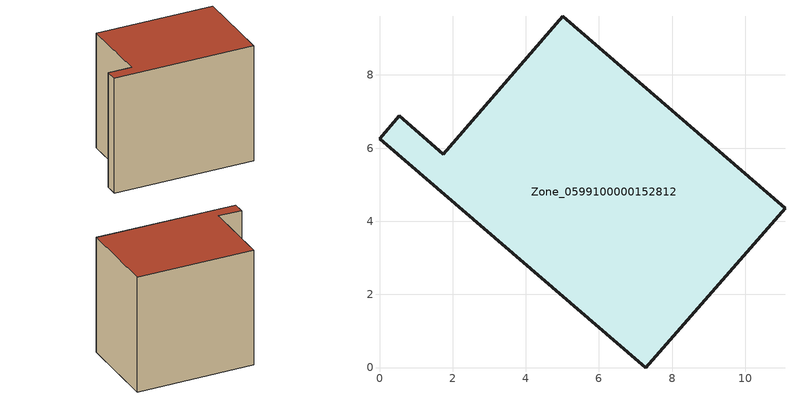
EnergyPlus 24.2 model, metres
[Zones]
Zone_0599100000152812
 floor ground (C_G): 7.28,0 0,6.26 0.54,6.88 1.74,5.83 5.01,9.6 11.09,4.36 z0
 wall outside (C_F): 1.74,5.83 0.54,6.88 0,6.26 7.28,0 11.09,4.36 5.01,9.6 1.74,5.83 z0:8.05
 roof outside (C_R): 11.09,4.36 5.01,9.6 1.74,5.83 0.54,6.88 0,6.26 7.28,0 z8.05
[BUILDING]
Pand.0599100000152812: North Axis=0; Terrain=City; Loads Convergence Tolerance Value=0.04; Temperature Convergence Tolerance Value=0.4; Solar Distribution=FullExterior; Maximum Number of Warmup Days=25; Minimum Number of Warmup Days=1
[Site:Location]
Rotterdam.The.Hague.AP_ZH_NLD Design_Conditions: Latitude=51.96; Longitude=4.45; Time Zone=1; Elevation=-4.5
[SITE:GROUNDTEMPERATURE:BUILDINGSURFACE]
18, 18, 18, 18, 18, 18, 18, 18, 18, 18, 18, 18
[MATERIAL] Thermal Absorptance=0.9; Solar Absorptance=0.7; Visible Absorptance=0.7
Name | Roughness | Thickness | Conductivity | Density | Specific Heat
G.TI.1946 | MediumSmooth | 0.15 | 1 | 540 | 1210
F.TI.1946 | Rough | 0.3 | 0.857143 | 1920 | 840
R.TI.1946 | MediumRough | 0.2 | 0.1 | 1500 | 1000
[CONSTRUCTION]
C_G: G.TI.1946
C_F: F.TI.1946
C_R: R.TI.1946
[ZONE]
Zone_0599100000152812: Type=1; Multiplier=1; Ceiling Height=Autocalculate; Volume=Autocalculate; Floor Area=autocalculate; Part of Total Floor Area=Yes
[ZONEINFILTRATION:DESIGNFLOWRATE]
Infil_Zone_0599100000152812: Zone or ZoneList or Space or SpaceList=Zone_0599100000152812; Schedule=AlwaysOn; Design Flow Rate Calculation Method=Flow/Area; Flow Rate per Floor Area=0.003; Constant Term Coefficient=1; Temperature Term Coefficient=0; Velocity Term Coefficient=0; Velocity Squared Term Coefficient=0
[HVACTEMPLATE:ZONE:IDEALLOADSAIRSYSTEM]
Zone_0599100000152812: Maximum Heating Supply Air Temperature=50; Minimum Cooling Supply Air Temperature=13; Maximum Heating Supply Air Humidity Ratio=0.0156; Minimum Cooling Supply Air Humidity Ratio=0.0077; Heating Limit=NoLimit; Cooling Limit=NoLimit; Dehumidification Control Type=ConstantSensibleHeatRatio; Cooling Sensible Heat Ratio=0.7; Dehumidification Setpoint=60; Humidification Control Type=None; Humidification Setpoint=30; Outdoor Air Method=None; Outdoor Air Flow Rate per Person=0.00944; Outdoor Air Flow Rate per Zone Floor Area=0; Outdoor Air Flow Rate per Zone=0; Demand Controlled Ventilation Type=None; Outdoor Air Economizer Type=NoEconomizer; Heat Recovery Type=None; Sensible Heat Recovery Effectiveness=0.7; Latent Heat Recovery Effectiveness=0.65
[ZONECONTROL:THERMOSTAT]
ThermostatControl_Zone_0599100000152812: Zone or ZoneList=Zone_0599100000152812; Control Type Schedule=DualSetpointControlType; Control 1=Thermostat_Zone_0599100000152812; Temperature Difference Between Cutout And Setpoint=0
[THERMOSTATSETPOINT:DUALSETPOINT]
Thermostat_Zone_0599100000152812: Heating Setpoint Temperature Schedule=HeatingSetpoint_Zone_0599100000152812; Cooling Setpoint Temperature Schedule=CoolingSetpoint_Zone_0599100000152812
[SCHEDULE:COMPACT]
HeatingSetpoint_Zone_0599100000152812: Through: 12/31, For: AllDays, Until: 24:00, 21
CoolingSetpoint_Zone_0599100000152812: Through: 12/31, For: AllDays, Until: 24:00, 24
DualSetpointControlType: Through: 12/31, For: AllDays, Until: 24:00, 4
AlwaysOn: Through: 12/31, For: AllDays, Until: 24:00, 1
